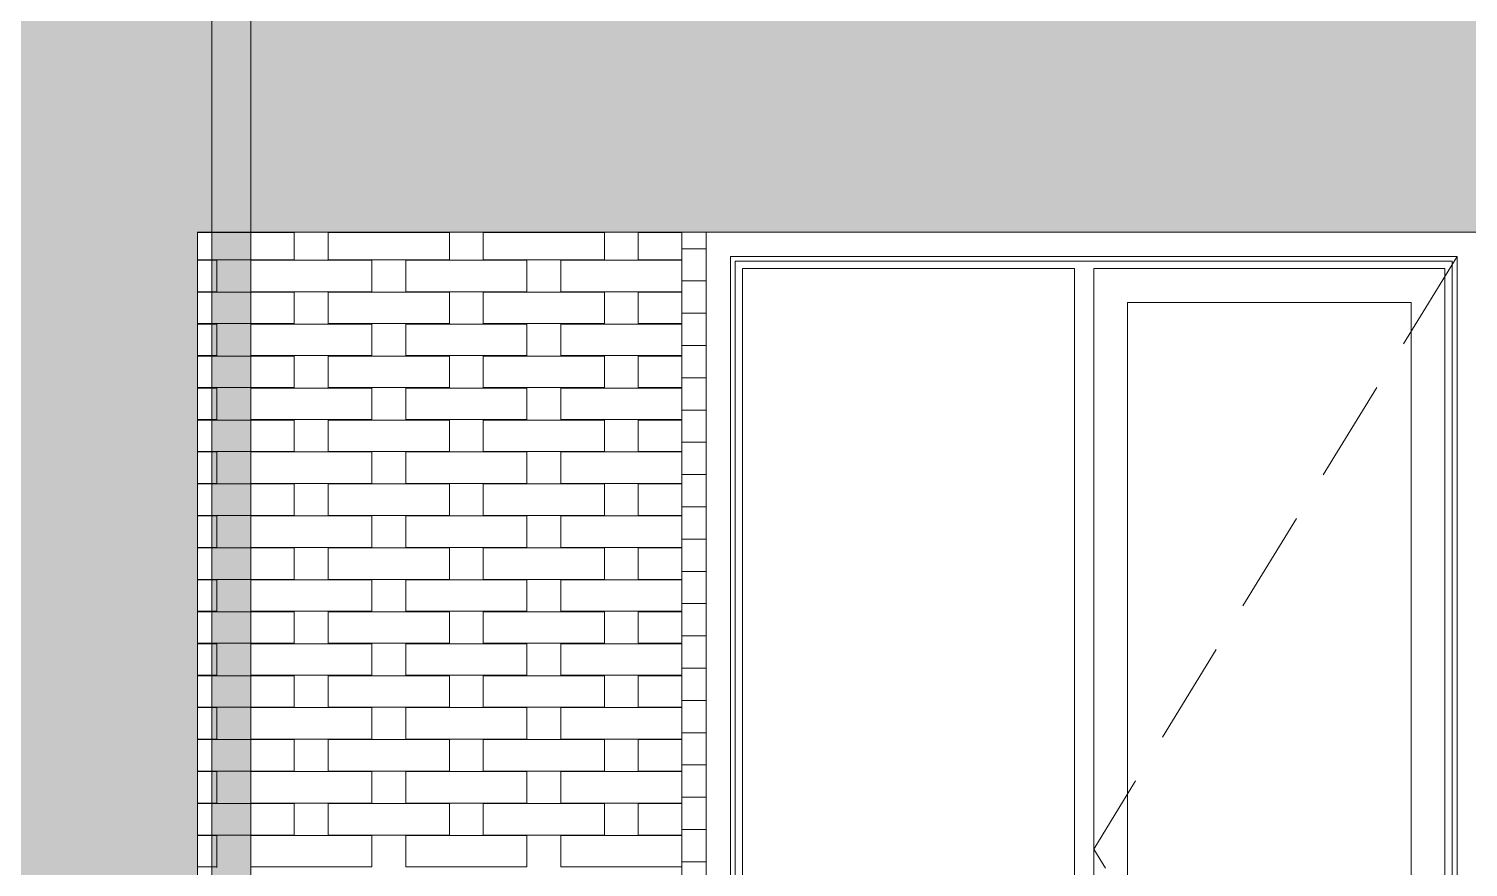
# Model space of a CAD drawing. Header units: millimetres. Extents: x 476244520 to 476657119, y 4620824743 to 4621446928.
# Drawn here: x 476546481 to 476549452, y 4621080334 to 4621082065 of the extents above; entities that cross this region are included whole.
import ezdxf

# ---------------------------------------------------------------- set-up
doc = ezdxf.new("R2010")
doc.units = ezdxf.units.MM
doc.header["$MEASUREMENT"] = 0
doc.linetypes.add('Hidden Line', pattern=[317.5, 211.666667, -105.833333])
for name, color, linetype, lineweight in [('0_Pen_No__250_Pen_No__255', 255, 'Continuous', 0), ('0_Pen_No__250_Pen_No__7', 7, 'Continuous', 0), ('2D Drafting - General_Pen_No__30_Pen_No__9_Pen_No__9_Pen_No__253', 252, 'Continuous', 0), ('2D Drafting - General_Pen_No__30_Pen_No__9_Pen_No__9_Pen_No__7', 7, 'Continuous', 0), ('2D Drafting - General_Pen_No__7_Pen_No__7', 7, 'Continuous', 0), ('New_Interior - Furniture _Pen_No__250', 7, 'Continuous', 0), ('New_Structural - Bearing_Pen_No__250', 7, 'Continuous', 0), ('Structural - Bearing_Pen_No__250', 7, 'Continuous', 0)]:
    doc.layers.add(name, color=color, linetype=linetype, lineweight=lineweight)

msp = doc.modelspace()

# ---------------------------------------------------------------- hatches: boundary and pattern name
at = {"layer": '0_Pen_No__250_Pen_No__255', "linetype": 'Continuous', "lineweight": 0, "true_color": 0x3f3f3f}
msp.add_hatch(color=250, dxfattribs=at).paths.add_polyline_path([(476546939.014, 4621070445.479), (476546939.014, 4621082420.346), (476546859.015, 4621082420.346), (476546859.015, 4621070445.479)])
at = {"layer": '2D Drafting - General_Pen_No__30_Pen_No__9_Pen_No__9_Pen_No__253', "linetype": 'Continuous', "lineweight": 0}
h = msp.add_hatch(dxfattribs=at)
h.set_pattern_fill('BRICK___RUNNING_BOND', color=252, style=0, pattern_type=2)
h.set_pattern_definition([(0, (476584677.18, 4621075479.1), (0, 66.64), []), (90, (476584677.18, 4621075479.1), (-244.8, 0), [66.64, -66.64]), (90, (476584799.58, 4621075545.74), (-244.8, 0), [66.64, -66.64])])
h.paths.add_polyline_path([(476539459.138, 4621072645.531), (476540629.005, 4621072645.531), (476540629.014, 4621075245.539), (476540629.014, 4621076667.176), (476540629.014, 4621084845.531), (476540629.014, 4621085057.885), (476540629.014, 4621085545.532), (476546429.014, 4621085545.532), (476546429.014, 4621072645.531), (476553686.976, 4621072645.531), (476553729.155, 4621072645.531), (476553729.155, 4621075945.533), (476553729.155, 4621078445.544), (476553729.155, 4621079070.057), (476553729.155, 4621085545.544), (476557529.011, 4621085545.544), (476557529.011, 4621075245.549), (476556929.206, 4621075245.549), (476556929.206, 4621070445.499), (476563929.127, 4621070445.499), (476563929.127, 4621075251.999), (476563329.323, 4621075251.999), (476563329.323, 4621085545.544), (476567129.179, 4621085545.544), (476567129.179, 4621072645.445), (476569940.806, 4621072645.445), (476569940.806, 4621072645.531), (476570829.494, 4621072645.531), (476572429.494, 4621072645.531), (476574429.014, 4621072645.531), (476574429.014, 4621085545.532), (476580229.014, 4621085545.532), (476580229.014, 4621072645.531), (476581399.049, 4621072645.531), (476581399.049, 4621085945.125), (476580317.511, 4621085945.125), (476574428.978, 4621085945.125), (476553729.155, 4621085945.125), (476546829.014, 4621085945.125), (476539459.138, 4621085945.125)])
h.paths.add_polyline_path([(476546829.014, 4621082345.544), (476546829.014, 4621084845.531), (476553329.014, 4621084845.531), (476553329.014, 4621082345.544)], flags=0)
h.paths.add_polyline_path([(476546829.014, 4621075945.533), (476546829.014, 4621078445.544), (476553329.014, 4621078445.544), (476553329.014, 4621075945.533)], flags=0)
h.paths.add_polyline_path([(476546829.014, 4621079145.544), (476546829.014, 4621081645.544), (476553329.014, 4621081645.544), (476553329.014, 4621079145.544)], flags=0)
h.paths.add_polyline_path([(476549474.939, 4621072745.581), (476549479.055, 4621072745.581), (476549479.055, 4621075245.581), (476547879.055, 4621075245.582), (476547879.055, 4621072745.581)], flags=0)
h.paths.add_polyline_path([(476559629.231, 4621083245.531), (476559629.231, 4621084845.531), (476558029.231, 4621084845.531), (476558029.231, 4621083245.531)], flags=0)
h.paths.add_polyline_path([(476559629.231, 4621073645.531), (476559629.231, 4621075245.531), (476558029.231, 4621075245.531), (476558029.231, 4621073645.531)], flags=0)
h.paths.add_polyline_path([(476558029.236, 4621076845.531), (476559629.236, 4621076845.531), (476559629.236, 4621078445.531), (476558029.236, 4621078445.531)], flags=0)
h.paths.add_polyline_path([(476559629.236, 4621080045.531), (476559629.236, 4621081645.531), (476558029.236, 4621081645.531), (476558029.236, 4621080045.531)], flags=0)
h.paths.add_polyline_path([(476559629.014, 4621071445.531), (476559629.014, 4621072045.531), (476558029.442, 4621072045.531), (476558029.442, 4621071445.531)], flags=0)
h.paths.add_polyline_path([(476561228.792, 4621078445.531), (476561228.792, 4621076845.531), (476562828.792, 4621076845.531), (476562828.792, 4621078445.531)], flags=0)
h.paths.add_polyline_path([(476561228.792, 4621080045.531), (476562828.792, 4621080045.531), (476562828.792, 4621081645.531), (476561228.792, 4621081645.531)], flags=0)
h.paths.add_polyline_path([(476561228.797, 4621084845.531), (476561228.797, 4621083245.531), (476562828.797, 4621083245.531), (476562828.797, 4621084845.531)], flags=0)
h.paths.add_polyline_path([(476562828.369, 4621071445.531), (476562828.369, 4621072045.531), (476561228.797, 4621072045.531), (476561228.797, 4621071445.531)], flags=0)
h.paths.add_polyline_path([(476561228.797, 4621073645.531), (476562828.797, 4621073645.531), (476562828.797, 4621075245.531), (476561228.797, 4621075245.531)], flags=0)
h.paths.add_polyline_path([(476568178.997, 4621081645.582), (476568178.997, 4621079145.581), (476569778.997, 4621079145.581), (476569778.997, 4621081645.581)], flags=0)
h.paths.add_polyline_path([(476569778.997, 4621075945.581), (476569778.997, 4621078445.581), (476568178.997, 4621078445.582), (476568178.997, 4621075945.581)], flags=0)
h.paths.add_polyline_path([(476568178.997, 4621082345.581), (476569778.997, 4621082345.581), (476569778.997, 4621084845.581), (476568178.997, 4621084845.582)], flags=0)
h.paths.add_polyline_path([(476571779.011, 4621084845.581), (476571779.011, 4621082345.581), (476573379.011, 4621082345.581), (476573379.011, 4621084845.582)], flags=0)
h.paths.add_polyline_path([(476571779.011, 4621081645.581), (476571779.011, 4621079145.581), (476573379.011, 4621079145.581), (476573379.011, 4621081645.582)], flags=0)
h.paths.add_polyline_path([(476571779.011, 4621075245.581), (476571779.011, 4621072745.581), (476571783.128, 4621072745.581), (476573379.011, 4621072745.581), (476573379.011, 4621075245.582)], flags=0)
h.paths.add_polyline_path([(476571779.011, 4621075945.581), (476573379.011, 4621075945.581), (476573379.011, 4621078445.582), (476571779.011, 4621078445.581)], flags=0)
h = msp.add_hatch(dxfattribs=at)
h.set_pattern_fill('BRICK___RUNNING_BOND', color=252, style=0, pattern_type=2)
h.set_pattern_definition([(0, (476581327.28, 4621078679.104), (0, 66.64), []), (90, (476581327.28, 4621078679.1), (-244.8, 0), [66.64, -66.64]), (90, (476581449.68, 4621078745.74), (-244.8, 0), [66.64, -66.64])])
h.paths.add_polyline_path([(476547829.132, 4621081645.538), (476547829.132, 4621079145.51), (476547879.123, 4621079145.51), (476547879.123, 4621081645.538)])

# ---------------------------------------------------------------- linework, layer by layer
at = {"layer": '0_Pen_No__250_Pen_No__7', "color": 7, "linetype": 'Continuous', "lineweight": 0, "flags": 128}
msp.add_lwpolyline([(476546939.014, 4621070445.479), (476546939.014, 4621082420.346), (476546859.015, 4621082420.346), (476546859.015, 4621070445.479)], close=True, dxfattribs=at)
at = {"layer": '2D Drafting - General_Pen_No__30_Pen_No__9_Pen_No__9_Pen_No__7', "color": 7, "linetype": 'Continuous', "lineweight": 0, "flags": 128}
for points in [[(476546829.014, 4621079145.544), (476546829.014, 4621081645.544), (476553329.014, 4621081645.544), (476553329.014, 4621079145.544)], [(476547829.132, 4621081645.538), (476547829.132, 4621079145.51), (476547879.123, 4621079145.51), (476547879.123, 4621081645.538)]]:
    msp.add_lwpolyline(points, close=True, dxfattribs=at)
at = {"layer": '2D Drafting - General_Pen_No__7_Pen_No__7', "color": 7, "linetype": 'Continuous', "lineweight": 0, "flags": 128}
msp.add_lwpolyline([(476549474.998, 4621079145.538), (476547879.115, 4621079145.544), (476547879.123, 4621081645.544), (476549479.123, 4621081645.538)], dxfattribs=at)
for points in [[(476547929.123, 4621081595.543), (476549429.123, 4621081595.537), (476549429.115, 4621079145.539), (476547929.115, 4621079145.545)], [(476547939.123, 4621081585.543), (476549419.123, 4621081585.537), (476549419.115, 4621079205.54), (476547939.115, 4621079205.545)], [(476547954.123, 4621081570.542), (476548639.123, 4621081570.54), (476548639.115, 4621079225.543), (476547954.115, 4621079225.545)], [(476548679.119, 4621081570.54), (476549404.123, 4621081570.537), (476549404.115, 4621079225.54), (476548679.115, 4621079225.542)], [(476548749.123, 4621081500.54), (476549334.123, 4621081500.538), (476549334.115, 4621079290.54), (476548749.115, 4621079290.542)]]:
    msp.add_lwpolyline(points, close=True, dxfattribs=at)
at = {"layer": '2D Drafting - General_Pen_No__7_Pen_No__7', "color": 7, "linetype": 'Hidden Line', "lineweight": 0, "flags": 128}
msp.add_lwpolyline([(476549429.123, 4621081595.537), (476548679.119, 4621080371.417), (476549428.338, 4621079146.823)], dxfattribs=at)
at = {"layer": 'New_Interior - Furniture _Pen_No__250', "color": 7, "linetype": 'Continuous', "lineweight": 0}
for p, q in [((476546889.014, 4621081644.544), (476546889.014, 4621081645.544)), ((476547100.283, 4621081126.544), (476547100.514, 4621081126.367))]:
    msp.add_line(p, q, dxfattribs=at)
at = {"layer": 'New_Structural - Bearing_Pen_No__250', "color": 7, "linetype": 'Continuous', "lineweight": 0}
for p, q in [((476546829.014, 4621081644.544), (476547029.014, 4621081644.544)), ((476547029.014, 4621081588.544), (476547029.014, 4621081644.544)), ((476547099.014, 4621081644.544), (476547349.014, 4621081644.544)), ((476547099.014, 4621081588.544), (476547099.014, 4621081644.544)), ((476547349.014, 4621081588.544), (476547349.014, 4621081644.544)), ((476547419.014, 4621081644.544), (476547669.014, 4621081644.544)), ((476547419.014, 4621081588.544), (476547419.014, 4621081644.544)), ((476547519.014, 4621081644.544), (476547519.014, 4621081645.544)), ((476547669.014, 4621081588.544), (476547669.014, 4621081644.544)), ((476547739.014, 4621081644.544), (476547829.014, 4621081644.544)), ((476547739.014, 4621081588.544), (476547739.014, 4621081644.544)), ((476547829.014, 4621081588.544), (476547829.014, 4621081644.544)), ((476546829.014, 4621081588.544), (476547029.014, 4621081588.544)), ((476546829.014, 4621081587.544), (476546869.014, 4621081587.544)), ((476546869.014, 4621081522.544), (476546869.014, 4621081587.544)), ((476546939.014, 4621081587.544), (476547189.014, 4621081587.544)), ((476546939.014, 4621081522.544), (476546939.014, 4621081587.544)), ((476547099.014, 4621081588.544), (476547349.014, 4621081588.544)), ((476547189.014, 4621081522.544), (476547189.014, 4621081587.544)), ((476547259.014, 4621081587.544), (476547509.014, 4621081587.544)), ((476547259.014, 4621081522.544), (476547259.014, 4621081587.544)), ((476547419.014, 4621081588.544), (476547669.014, 4621081588.544)), ((476547509.014, 4621081522.544), (476547509.014, 4621081587.544)), ((476547579.014, 4621081587.544), (476547829.014, 4621081587.544)), ((476547579.014, 4621081522.544), (476547579.014, 4621081587.544)), ((476547739.014, 4621081588.544), (476547829.014, 4621081588.544)), ((476547829.014, 4621081522.544), (476547829.014, 4621081587.544)), ((476546829.014, 4621081522.544), (476546869.014, 4621081522.544)), ((476546829.014, 4621081521.544), (476547029.014, 4621081521.544)), ((476546939.014, 4621081522.544), (476547189.014, 4621081522.544)), ((476547029.014, 4621081456.544), (476547029.014, 4621081521.544)), ((476547099.014, 4621081521.544), (476547349.014, 4621081521.544)), ((476547099.014, 4621081456.544), (476547099.014, 4621081521.544)), ((476547259.014, 4621081522.544), (476547509.014, 4621081522.544)), ((476547349.014, 4621081456.544), (476547349.014, 4621081521.544)), ((476547419.014, 4621081521.544), (476547669.014, 4621081521.544)), ((476547419.014, 4621081456.544), (476547419.014, 4621081521.544)), ((476547579.014, 4621081522.544), (476547829.014, 4621081522.544)), ((476547669.014, 4621081456.544), (476547669.014, 4621081521.544)), ((476547739.014, 4621081521.544), (476547829.014, 4621081521.544)), ((476547739.014, 4621081456.544), (476547739.014, 4621081521.544)), ((476547829.014, 4621081456.544), (476547829.014, 4621081521.544)), ((476546829.014, 4621081456.544), (476547029.014, 4621081456.544)), ((476546829.014, 4621081455.544), (476546869.014, 4621081455.544)), ((476546869.014, 4621081390.544), (476546869.014, 4621081455.544)), ((476546939.014, 4621081455.544), (476547189.014, 4621081455.544)), ((476546939.014, 4621081390.544), (476546939.014, 4621081455.544)), ((476547099.014, 4621081456.544), (476547349.014, 4621081456.544)), ((476547189.014, 4621081390.544), (476547189.014, 4621081455.544)), ((476547259.014, 4621081455.544), (476547509.014, 4621081455.544)), ((476547259.014, 4621081390.544), (476547259.014, 4621081455.544)), ((476547419.014, 4621081456.544), (476547669.014, 4621081456.544)), ((476547509.014, 4621081390.544), (476547509.014, 4621081455.544)), ((476547579.014, 4621081455.544), (476547829.014, 4621081455.544)), ((476547579.014, 4621081390.544), (476547579.014, 4621081455.544)), ((476547739.014, 4621081456.544), (476547829.014, 4621081456.544)), ((476547829.014, 4621081390.544), (476547829.014, 4621081455.544)), ((476546829.014, 4621081390.544), (476546869.014, 4621081390.544)), ((476546829.014, 4621081389.544), (476547029.014, 4621081389.544)), ((476546939.014, 4621081390.544), (476547189.014, 4621081390.544)), ((476547029.014, 4621081324.544), (476547029.014, 4621081389.544)), ((476547099.014, 4621081389.544), (476547349.014, 4621081389.544)), ((476547099.014, 4621081324.544), (476547099.014, 4621081389.544)), ((476547259.014, 4621081390.544), (476547509.014, 4621081390.544)), ((476547349.014, 4621081324.544), (476547349.014, 4621081389.544)), ((476547419.014, 4621081389.544), (476547669.014, 4621081389.544)), ((476547419.014, 4621081324.544), (476547419.014, 4621081389.544)), ((476547579.014, 4621081390.544), (476547829.014, 4621081390.544)), ((476547669.014, 4621081324.544), (476547669.014, 4621081389.544)), ((476547739.014, 4621081389.544), (476547829.014, 4621081389.544)), ((476547739.014, 4621081324.544), (476547739.014, 4621081389.544)), ((476547829.014, 4621081324.544), (476547829.014, 4621081389.544)), ((476546829.014, 4621081324.544), (476547029.014, 4621081324.544)), ((476546829.014, 4621081323.544), (476546869.014, 4621081323.544)), ((476546869.014, 4621081258.544), (476546869.014, 4621081323.544)), ((476546939.014, 4621081323.544), (476547189.014, 4621081323.544)), ((476546939.014, 4621081258.544), (476546939.014, 4621081323.544)), ((476547099.014, 4621081324.544), (476547349.014, 4621081324.544)), ((476547189.014, 4621081258.544), (476547189.014, 4621081323.544)), ((476547259.014, 4621081323.544), (476547509.014, 4621081323.544)), ((476547259.014, 4621081258.544), (476547259.014, 4621081323.544)), ((476547419.014, 4621081324.544), (476547669.014, 4621081324.544)), ((476547509.014, 4621081258.544), (476547509.014, 4621081323.544)), ((476547579.014, 4621081323.544), (476547829.014, 4621081323.544)), ((476547579.014, 4621081258.544), (476547579.014, 4621081323.544)), ((476547739.014, 4621081324.544), (476547829.014, 4621081324.544)), ((476547829.014, 4621081258.544), (476547829.014, 4621081323.544)), ((476546829.014, 4621081258.544), (476546869.014, 4621081258.544)), ((476546829.014, 4621081257.544), (476547029.014, 4621081257.544)), ((476546939.014, 4621081258.544), (476547189.014, 4621081258.544)), ((476547029.014, 4621081192.544), (476547029.014, 4621081257.544)), ((476547099.014, 4621081257.544), (476547349.014, 4621081257.544)), ((476547099.014, 4621081192.544), (476547099.014, 4621081257.544)), ((476547259.014, 4621081258.544), (476547509.014, 4621081258.544)), ((476547349.014, 4621081192.544), (476547349.014, 4621081257.544)), ((476547419.014, 4621081257.544), (476547669.014, 4621081257.544)), ((476547419.014, 4621081192.544), (476547419.014, 4621081257.544)), ((476547579.014, 4621081258.544), (476547829.014, 4621081258.544)), ((476547669.014, 4621081192.544), (476547669.014, 4621081257.544)), ((476547739.014, 4621081257.544), (476547829.014, 4621081257.544)), ((476547739.014, 4621081192.544), (476547739.014, 4621081257.544)), ((476547829.014, 4621081192.544), (476547829.014, 4621081257.544)), ((476546829.014, 4621081192.544), (476547029.014, 4621081192.544)), ((476546829.014, 4621081191.544), (476546869.014, 4621081191.544)), ((476546869.014, 4621081126.544), (476546869.014, 4621081191.544)), ((476546939.014, 4621081191.544), (476547189.014, 4621081191.544)), ((476546939.014, 4621081126.544), (476546939.014, 4621081191.544)), ((476547099.014, 4621081192.544), (476547349.014, 4621081192.544)), ((476547189.014, 4621081126.544), (476547189.014, 4621081191.544)), ((476547259.014, 4621081191.544), (476547509.014, 4621081191.544)), ((476547259.014, 4621081126.544), (476547259.014, 4621081191.544)), ((476547419.014, 4621081192.544), (476547669.014, 4621081192.544)), ((476547509.014, 4621081126.544), (476547509.014, 4621081191.544)), ((476547579.014, 4621081191.544), (476547829.014, 4621081191.544)), ((476547579.014, 4621081126.544), (476547579.014, 4621081191.544)), ((476547739.014, 4621081192.544), (476547829.014, 4621081192.544)), ((476547829.014, 4621081126.544), (476547829.014, 4621081191.544)), ((476546829.014, 4621081126.544), (476546869.014, 4621081126.544)), ((476546829.014, 4621081125.544), (476547029.014, 4621081125.544)), ((476546939.014, 4621081126.544), (476547189.014, 4621081126.544)), ((476547029.014, 4621081060.544), (476547029.014, 4621081125.544)), ((476547099.014, 4621081125.544), (476547349.014, 4621081125.544)), ((476547099.014, 4621081060.544), (476547099.014, 4621081125.544)), ((476547259.014, 4621081126.544), (476547509.014, 4621081126.544)), ((476547349.014, 4621081060.544), (476547349.014, 4621081125.544)), ((476547419.014, 4621081125.544), (476547669.014, 4621081125.544)), ((476547419.014, 4621081060.544), (476547419.014, 4621081125.544)), ((476547579.014, 4621081126.544), (476547829.014, 4621081126.544)), ((476547669.014, 4621081060.544), (476547669.014, 4621081125.544)), ((476547739.014, 4621081125.544), (476547829.014, 4621081125.544)), ((476547739.014, 4621081060.544), (476547739.014, 4621081125.544)), ((476547829.014, 4621081060.544), (476547829.014, 4621081125.544)), ((476546829.014, 4621081060.544), (476547029.014, 4621081060.544)), ((476546829.014, 4621081059.544), (476546869.014, 4621081059.544)), ((476546869.014, 4621080994.544), (476546869.014, 4621081059.544)), ((476546939.014, 4621081059.544), (476547189.014, 4621081059.544)), ((476546939.014, 4621080994.544), (476546939.014, 4621081059.544)), ((476547099.014, 4621081060.544), (476547349.014, 4621081060.544)), ((476547189.014, 4621080994.544), (476547189.014, 4621081059.544)), ((476547259.014, 4621081059.544), (476547509.014, 4621081059.544)), ((476547259.014, 4621080994.544), (476547259.014, 4621081059.544)), ((476547419.014, 4621081060.544), (476547669.014, 4621081060.544)), ((476547509.014, 4621080994.544), (476547509.014, 4621081059.544)), ((476547579.014, 4621081059.544), (476547829.014, 4621081059.544)), ((476547579.014, 4621080994.544), (476547579.014, 4621081059.544)), ((476547739.014, 4621081060.544), (476547829.014, 4621081060.544)), ((476547829.014, 4621080994.544), (476547829.014, 4621081059.544)), ((476546829.014, 4621080994.544), (476546869.014, 4621080994.544)), ((476546829.014, 4621080993.544), (476547029.014, 4621080993.544)), ((476546939.014, 4621080994.544), (476547189.014, 4621080994.544)), ((476547029.014, 4621080928.544), (476547029.014, 4621080993.544)), ((476547099.014, 4621080993.544), (476547349.014, 4621080993.544)), ((476547099.014, 4621080928.544), (476547099.014, 4621080993.544)), ((476547259.014, 4621080994.544), (476547509.014, 4621080994.544)), ((476547349.014, 4621080928.544), (476547349.014, 4621080993.544)), ((476547419.014, 4621080993.544), (476547669.014, 4621080993.544)), ((476547419.014, 4621080928.544), (476547419.014, 4621080993.544)), ((476547579.014, 4621080994.544), (476547829.014, 4621080994.544)), ((476547669.014, 4621080928.544), (476547669.014, 4621080993.544)), ((476547739.014, 4621080993.544), (476547829.014, 4621080993.544)), ((476547739.014, 4621080928.544), (476547739.014, 4621080993.544)), ((476547829.014, 4621080928.544), (476547829.014, 4621080993.544)), ((476546829.014, 4621080928.544), (476547029.014, 4621080928.544)), ((476546829.014, 4621080927.544), (476546869.014, 4621080927.544)), ((476546869.014, 4621080862.544), (476546869.014, 4621080927.544)), ((476546939.014, 4621080927.544), (476547189.014, 4621080927.544)), ((476546939.014, 4621080862.544), (476546939.014, 4621080927.544)), ((476547099.014, 4621080928.544), (476547349.014, 4621080928.544)), ((476547189.014, 4621080862.544), (476547189.014, 4621080927.544)), ((476547259.014, 4621080927.544), (476547509.014, 4621080927.544)), ((476547259.014, 4621080862.544), (476547259.014, 4621080927.544)), ((476547419.014, 4621080928.544), (476547669.014, 4621080928.544)), ((476547509.014, 4621080862.544), (476547509.014, 4621080927.544)), ((476547579.014, 4621080927.544), (476547829.014, 4621080927.544)), ((476547579.014, 4621080862.544), (476547579.014, 4621080927.544)), ((476547739.014, 4621080928.544), (476547829.014, 4621080928.544)), ((476547829.014, 4621080862.544), (476547829.014, 4621080927.544)), ((476546829.014, 4621080862.544), (476546869.014, 4621080862.544)), ((476546829.014, 4621080861.544), (476547029.014, 4621080861.544)), ((476546939.014, 4621080862.544), (476547189.014, 4621080862.544)), ((476547029.014, 4621080796.544), (476547029.014, 4621080861.544)), ((476547099.014, 4621080861.544), (476547349.014, 4621080861.544)), ((476547099.014, 4621080796.544), (476547099.014, 4621080861.544)), ((476547259.014, 4621080862.544), (476547509.014, 4621080862.544)), ((476547349.014, 4621080796.544), (476547349.014, 4621080861.544)), ((476547419.014, 4621080861.544), (476547669.014, 4621080861.544)), ((476547419.014, 4621080796.544), (476547419.014, 4621080861.544)), ((476547579.014, 4621080862.544), (476547829.014, 4621080862.544)), ((476547669.014, 4621080796.544), (476547669.014, 4621080861.544)), ((476547739.014, 4621080861.544), (476547829.014, 4621080861.544)), ((476547739.014, 4621080796.544), (476547739.014, 4621080861.544)), ((476547829.014, 4621080796.544), (476547829.014, 4621080861.544)), ((476546829.014, 4621080796.544), (476547029.014, 4621080796.544)), ((476546829.014, 4621080795.544), (476546869.014, 4621080795.544)), ((476546869.014, 4621080795.544), (476546869.014, 4621080796.544)), ((476546869.014, 4621080730.544), (476546869.014, 4621080795.544)), ((476546939.014, 4621080795.544), (476547189.014, 4621080795.544)), ((476546939.014, 4621080730.544), (476546939.014, 4621080795.544)), ((476547099.014, 4621080796.544), (476547349.014, 4621080796.544)), ((476547189.014, 4621080730.544), (476547189.014, 4621080795.544)), ((476547259.014, 4621080795.544), (476547509.014, 4621080795.544)), ((476547259.014, 4621080730.544), (476547259.014, 4621080795.544)), ((476547419.014, 4621080796.544), (476547669.014, 4621080796.544)), ((476547509.014, 4621080730.544), (476547509.014, 4621080795.544)), ((476547579.014, 4621080795.544), (476547829.014, 4621080795.544)), ((476547579.014, 4621080730.544), (476547579.014, 4621080795.544)), ((476547739.014, 4621080796.544), (476547829.014, 4621080796.544)), ((476547829.014, 4621080730.544), (476547829.014, 4621080795.544)), ((476546829.014, 4621080730.544), (476546869.014, 4621080730.544)), ((476546829.014, 4621080729.544), (476547029.014, 4621080729.544)), ((476546869.014, 4621080729.544), (476546869.014, 4621080730.544)), ((476546939.014, 4621080730.544), (476547189.014, 4621080730.544)), ((476547029.014, 4621080664.544), (476547029.014, 4621080729.544)), ((476547099.014, 4621080729.544), (476547349.014, 4621080729.544)), ((476547099.014, 4621080664.544), (476547099.014, 4621080729.544)), ((476547259.014, 4621080730.544), (476547509.014, 4621080730.544)), ((476547349.014, 4621080664.544), (476547349.014, 4621080729.544)), ((476547419.014, 4621080729.544), (476547669.014, 4621080729.544)), ((476547419.014, 4621080664.544), (476547419.014, 4621080729.544)), ((476547579.014, 4621080730.544), (476547829.014, 4621080730.544)), ((476547669.014, 4621080664.544), (476547669.014, 4621080729.544)), ((476547739.014, 4621080729.544), (476547829.014, 4621080729.544)), ((476547739.014, 4621080664.544), (476547739.014, 4621080729.544)), ((476547829.014, 4621080664.544), (476547829.014, 4621080729.544)), ((476546829.014, 4621080664.544), (476547029.014, 4621080664.544)), ((476546829.014, 4621080663.544), (476546869.014, 4621080663.544)), ((476546869.014, 4621080663.544), (476546869.014, 4621080664.544)), ((476546869.014, 4621080598.544), (476546869.014, 4621080663.544)), ((476546939.014, 4621080663.544), (476547189.014, 4621080663.544)), ((476546939.014, 4621080598.544), (476546939.014, 4621080663.544)), ((476547099.014, 4621080664.544), (476547349.014, 4621080664.544)), ((476547189.014, 4621080598.544), (476547189.014, 4621080663.544)), ((476547259.014, 4621080663.544), (476547509.014, 4621080663.544)), ((476547259.014, 4621080598.544), (476547259.014, 4621080663.544)), ((476547419.014, 4621080664.544), (476547669.014, 4621080664.544)), ((476547509.014, 4621080598.544), (476547509.014, 4621080663.544)), ((476547579.014, 4621080663.544), (476547829.014, 4621080663.544)), ((476547579.014, 4621080598.544), (476547579.014, 4621080663.544)), ((476547739.014, 4621080664.544), (476547829.014, 4621080664.544)), ((476547829.014, 4621080598.544), (476547829.014, 4621080663.544)), ((476546829.014, 4621080598.544), (476546869.014, 4621080598.544)), ((476546829.014, 4621080597.544), (476547029.014, 4621080597.544)), ((476546869.014, 4621080597.544), (476546869.014, 4621080598.544)), ((476546939.014, 4621080598.544), (476547189.014, 4621080598.544)), ((476547029.014, 4621080532.544), (476547029.014, 4621080597.544)), ((476547099.014, 4621080597.544), (476547349.014, 4621080597.544)), ((476547099.014, 4621080532.544), (476547099.014, 4621080597.544)), ((476547259.014, 4621080598.544), (476547509.014, 4621080598.544)), ((476547349.014, 4621080532.544), (476547349.014, 4621080597.544)), ((476547419.014, 4621080597.544), (476547669.014, 4621080597.544)), ((476547419.014, 4621080532.544), (476547419.014, 4621080597.544)), ((476547579.014, 4621080598.544), (476547829.014, 4621080598.544)), ((476547669.014, 4621080532.544), (476547669.014, 4621080597.544)), ((476547739.014, 4621080597.544), (476547829.014, 4621080597.544)), ((476547739.014, 4621080532.544), (476547739.014, 4621080597.544)), ((476547829.014, 4621080532.544), (476547829.014, 4621080597.544)), ((476546829.014, 4621080532.544), (476547029.014, 4621080532.544)), ((476546829.014, 4621080531.544), (476546869.014, 4621080531.544)), ((476546869.014, 4621080531.544), (476546869.014, 4621080532.544)), ((476546869.014, 4621080466.544), (476546869.014, 4621080531.544)), ((476546939.014, 4621080531.544), (476547189.014, 4621080531.544)), ((476546939.014, 4621080466.544), (476546939.014, 4621080531.544)), ((476547099.014, 4621080532.544), (476547349.014, 4621080532.544)), ((476547189.014, 4621080466.544), (476547189.014, 4621080531.544)), ((476547259.014, 4621080531.544), (476547509.014, 4621080531.544)), ((476547259.014, 4621080466.544), (476547259.014, 4621080531.544)), ((476547419.014, 4621080532.544), (476547669.014, 4621080532.544)), ((476547509.014, 4621080466.544), (476547509.014, 4621080531.544)), ((476547579.014, 4621080531.544), (476547829.014, 4621080531.544)), ((476547579.014, 4621080466.544), (476547579.014, 4621080531.544)), ((476547739.014, 4621080532.544), (476547829.014, 4621080532.544)), ((476547829.014, 4621080466.544), (476547829.014, 4621080531.544)), ((476546829.014, 4621080466.544), (476546869.014, 4621080466.544)), ((476546829.014, 4621080465.544), (476547029.014, 4621080465.544)), ((476546869.014, 4621080465.544), (476546869.014, 4621080466.544)), ((476546939.014, 4621080466.544), (476547189.014, 4621080466.544)), ((476547029.014, 4621080400.544), (476547029.014, 4621080465.544)), ((476547099.014, 4621080465.544), (476547349.014, 4621080465.544)), ((476547099.014, 4621080400.544), (476547099.014, 4621080465.544)), ((476547259.014, 4621080466.544), (476547509.014, 4621080466.544)), ((476547349.014, 4621080400.544), (476547349.014, 4621080465.544)), ((476547419.014, 4621080465.544), (476547669.014, 4621080465.544)), ((476547419.014, 4621080400.544), (476547419.014, 4621080465.544)), ((476547579.014, 4621080466.544), (476547829.014, 4621080466.544)), ((476547669.014, 4621080400.544), (476547669.014, 4621080465.544)), ((476547739.014, 4621080465.544), (476547829.014, 4621080465.544)), ((476547739.014, 4621080400.544), (476547739.014, 4621080465.544)), ((476547829.014, 4621080400.544), (476547829.014, 4621080465.544)), ((476546829.014, 4621080400.544), (476547029.014, 4621080400.544)), ((476546829.014, 4621080399.544), (476546869.014, 4621080399.544)), ((476546869.014, 4621080399.544), (476546869.014, 4621080400.544)), ((476546869.014, 4621080334.544), (476546869.014, 4621080399.544)), ((476546939.014, 4621080399.544), (476547189.014, 4621080399.544)), ((476546939.014, 4621080334.544), (476546939.014, 4621080399.544)), ((476547099.014, 4621080400.544), (476547349.014, 4621080400.544)), ((476547189.014, 4621080334.544), (476547189.014, 4621080399.544)), ((476547259.014, 4621080399.544), (476547509.014, 4621080399.544)), ((476547259.014, 4621080334.544), (476547259.014, 4621080399.544)), ((476547419.014, 4621080400.544), (476547669.014, 4621080400.544)), ((476547509.014, 4621080334.544), (476547509.014, 4621080399.544)), ((476547579.014, 4621080399.544), (476547829.014, 4621080399.544)), ((476547579.014, 4621080334.544), (476547579.014, 4621080399.544)), ((476547739.014, 4621080400.544), (476547829.014, 4621080400.544)), ((476547829.014, 4621080334.544), (476547829.014, 4621080399.544)), ((476546829.014, 4621080334.544), (476546869.014, 4621080334.544)), ((476546869.014, 4621080333.544), (476546869.014, 4621080334.544)), ((476546939.014, 4621080334.544), (476547189.014, 4621080334.544)), ((476547259.014, 4621080334.544), (476547509.014, 4621080334.544)), ((476547579.014, 4621080334.544), (476547829.014, 4621080334.544))]:
    msp.add_line(p, q, dxfattribs=at)
at = {"layer": 'Structural - Bearing_Pen_No__250', "color": 7, "linetype": 'Continuous', "lineweight": 0}
for p, q in [((476546829.014, 4621081644.544), (476546829.014, 4621081645.544)), ((476546869.014, 4621081644.544), (476546869.014, 4621081645.544)), ((476546829.014, 4621081587.544), (476546829.014, 4621081588.544)), ((476546869.014, 4621081587.544), (476546869.014, 4621081588.544)), ((476546829.014, 4621081521.544), (476546829.014, 4621081522.544)), ((476546869.014, 4621081521.544), (476546869.014, 4621081522.544)), ((476546829.014, 4621081455.544), (476546829.014, 4621081456.544)), ((476546869.014, 4621081455.544), (476546869.014, 4621081456.544)), ((476546829.014, 4621081389.544), (476546829.014, 4621081390.544)), ((476546869.014, 4621081389.544), (476546869.014, 4621081390.544)), ((476546829.014, 4621081323.544), (476546829.014, 4621081324.544)), ((476546869.014, 4621081323.544), (476546869.014, 4621081324.544)), ((476546829.014, 4621081257.544), (476546829.014, 4621081258.544)), ((476546869.014, 4621081257.544), (476546869.014, 4621081258.544)), ((476546829.014, 4621081191.544), (476546829.014, 4621081192.544)), ((476546869.014, 4621081191.544), (476546869.014, 4621081192.544)), ((476546829.014, 4621081125.544), (476546829.014, 4621081126.544)), ((476546869.014, 4621081125.544), (476546869.014, 4621081126.544)), ((476546829.014, 4621081059.544), (476546829.014, 4621081060.544)), ((476546869.014, 4621081059.544), (476546869.014, 4621081060.544)), ((476546829.014, 4621080993.544), (476546829.014, 4621080994.544)), ((476546869.014, 4621080993.544), (476546869.014, 4621080994.544)), ((476546829.014, 4621080927.544), (476546829.014, 4621080928.544)), ((476546869.014, 4621080927.544), (476546869.014, 4621080928.544)), ((476546829.014, 4621080861.544), (476546829.014, 4621080862.544)), ((476546869.014, 4621080861.544), (476546869.014, 4621080862.544)), ((476546829.014, 4621080795.544), (476546829.014, 4621080796.544)), ((476546829.014, 4621080729.544), (476546829.014, 4621080730.544)), ((476546829.014, 4621080663.544), (476546829.014, 4621080664.544)), ((476546829.014, 4621080597.544), (476546829.014, 4621080598.544)), ((476546829.014, 4621080531.544), (476546829.014, 4621080532.544)), ((476546829.014, 4621080465.544), (476546829.014, 4621080466.544)), ((476546829.014, 4621080399.544), (476546829.014, 4621080400.544)), ((476546829.014, 4621080333.544), (476546829.014, 4621080334.544))]:
    msp.add_line(p, q, dxfattribs=at)

doc.saveas('drawing.dxf')
